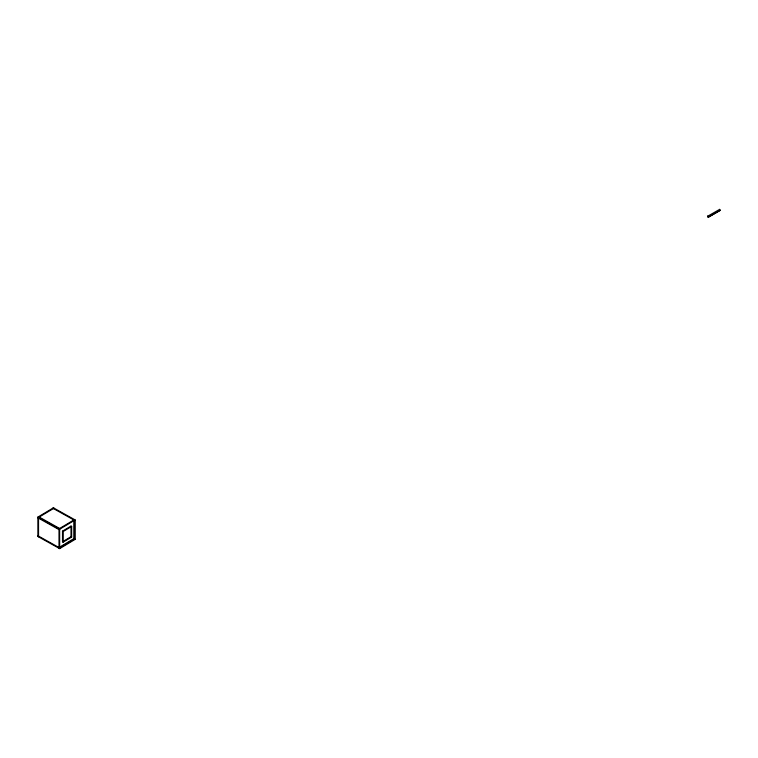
<?xml version="1.0" encoding="UTF-8"?>
<svg xmlns="http://www.w3.org/2000/svg" width="758" height="758" viewBox="0 0 758 758"><rect width="100%" height="100%" fill="white"/><g stroke="black" fill="none" stroke-linecap="round" stroke-linejoin="round"><path stroke-width="1.14" d="M37.9 517.079L53.401 507.813L75.165 519.95L75.165 539.364L59.664 548.631L37.9 536.493L37.9 517.079L59.664 529.217M54.055 508.182L37.9 517.828L59.001 529.596L75.165 519.95M37.9 536.493L38.535 536.114M62.507 531.14L70.996 526.071L71.659 526.431L71.659 537.071L63.17 542.141L62.507 541.78L62.507 531.14L63.17 531.51L71.659 526.431M62.507 541.78L70.996 536.702L70.996 526.071M59.001 547.513L74.502 538.246M74.502 538.995L59.001 548.261L59.001 528.847L74.502 519.581L74.502 538.995L75.165 539.364M707.716 216.201L719.655 209.369L720.1 210.43L708.323 217.233L707.716 216.201L708.323 217.233M708.161 217.262L720.1 210.43M719.655 209.369L719.939 210.459M52.766 508.192L74.502 520.329M70.996 536.702L71.659 537.071M37.9 535.745L59.636 547.882M73.867 519.96L73.867 539.374M63.17 531.51L63.17 542.141M59.664 548.631L59.636 528.468L38.535 516.7L38.554 536.863M53.401 507.813L53.401 508.561"/></g></svg>
